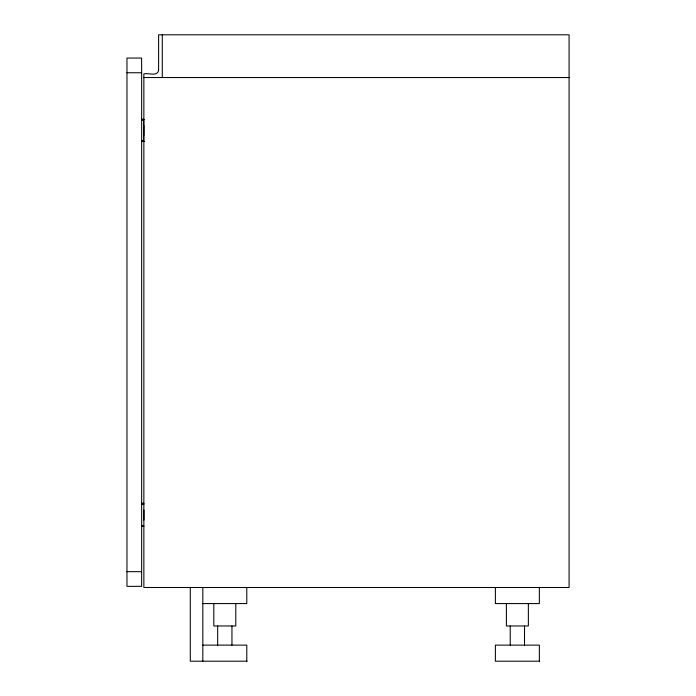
<?xml version="1.0" encoding="UTF-8"?>
<svg xmlns="http://www.w3.org/2000/svg" width="696" height="696" viewBox="0 0 696 696"><rect width="100%" height="100%" fill="white"/><g stroke="black" fill="none" stroke-linecap="round" stroke-linejoin="round"><path stroke-width="1.04" d="M141.653 72.645L141.61 58.055L126.959 58.055L126.959 586.354L141.61 586.354L141.653 571.808M126.924 72.749L141.653 72.749L141.653 571.66L126.924 571.66M143.863 77.543L569.084 77.543M141.627 119.355L143.811 119.355M141.479 119.46L143.663 119.46L143.663 141.566M141.479 119.547L143.663 119.547M141.627 119.729L143.811 119.729M141.479 119.834L143.663 119.834M143.75 125.463L143.75 135.572M141.627 141.088L143.811 141.088M141.479 141.192L143.663 141.192M141.627 141.384L143.811 141.384M141.479 141.488L143.811 141.462M141.627 503.26L143.811 503.26M143.898 510.011L143.898 520.121M141.627 526.037L143.811 526.037M141.627 526.124L143.811 526.124M202.823 603.58L246.784 603.58L246.784 587.502M202.823 645.122L246.784 645.122L246.784 661.2M247.036 661.2L190.295 661.2L190.295 587.502M539.609 661.2L495.387 661.2L495.387 645.122L539.356 645.122L539.356 661.2M539.356 587.502L539.356 603.58L495.387 603.58L495.387 587.502M528.36 603.58L528.36 625.974L506.383 625.974L506.383 603.58M524.514 625.974L524.514 645.122M510.229 625.974L510.229 645.122M235.796 603.58L235.796 625.974L213.811 625.974L213.811 603.58M231.951 625.974L231.951 645.122M217.665 625.974L217.665 645.122M202.823 587.502L202.823 661.2M162.29 34.8L162.29 77.543M158.61 70.174C157.627 76.925 148.013 72.732 143.863 73.854L143.863 587.502L569.084 587.502L569.084 34.8L158.61 34.8L158.61 70.174M143.811 504.017L141.627 504.017L143.811 504.095"/></g></svg>
